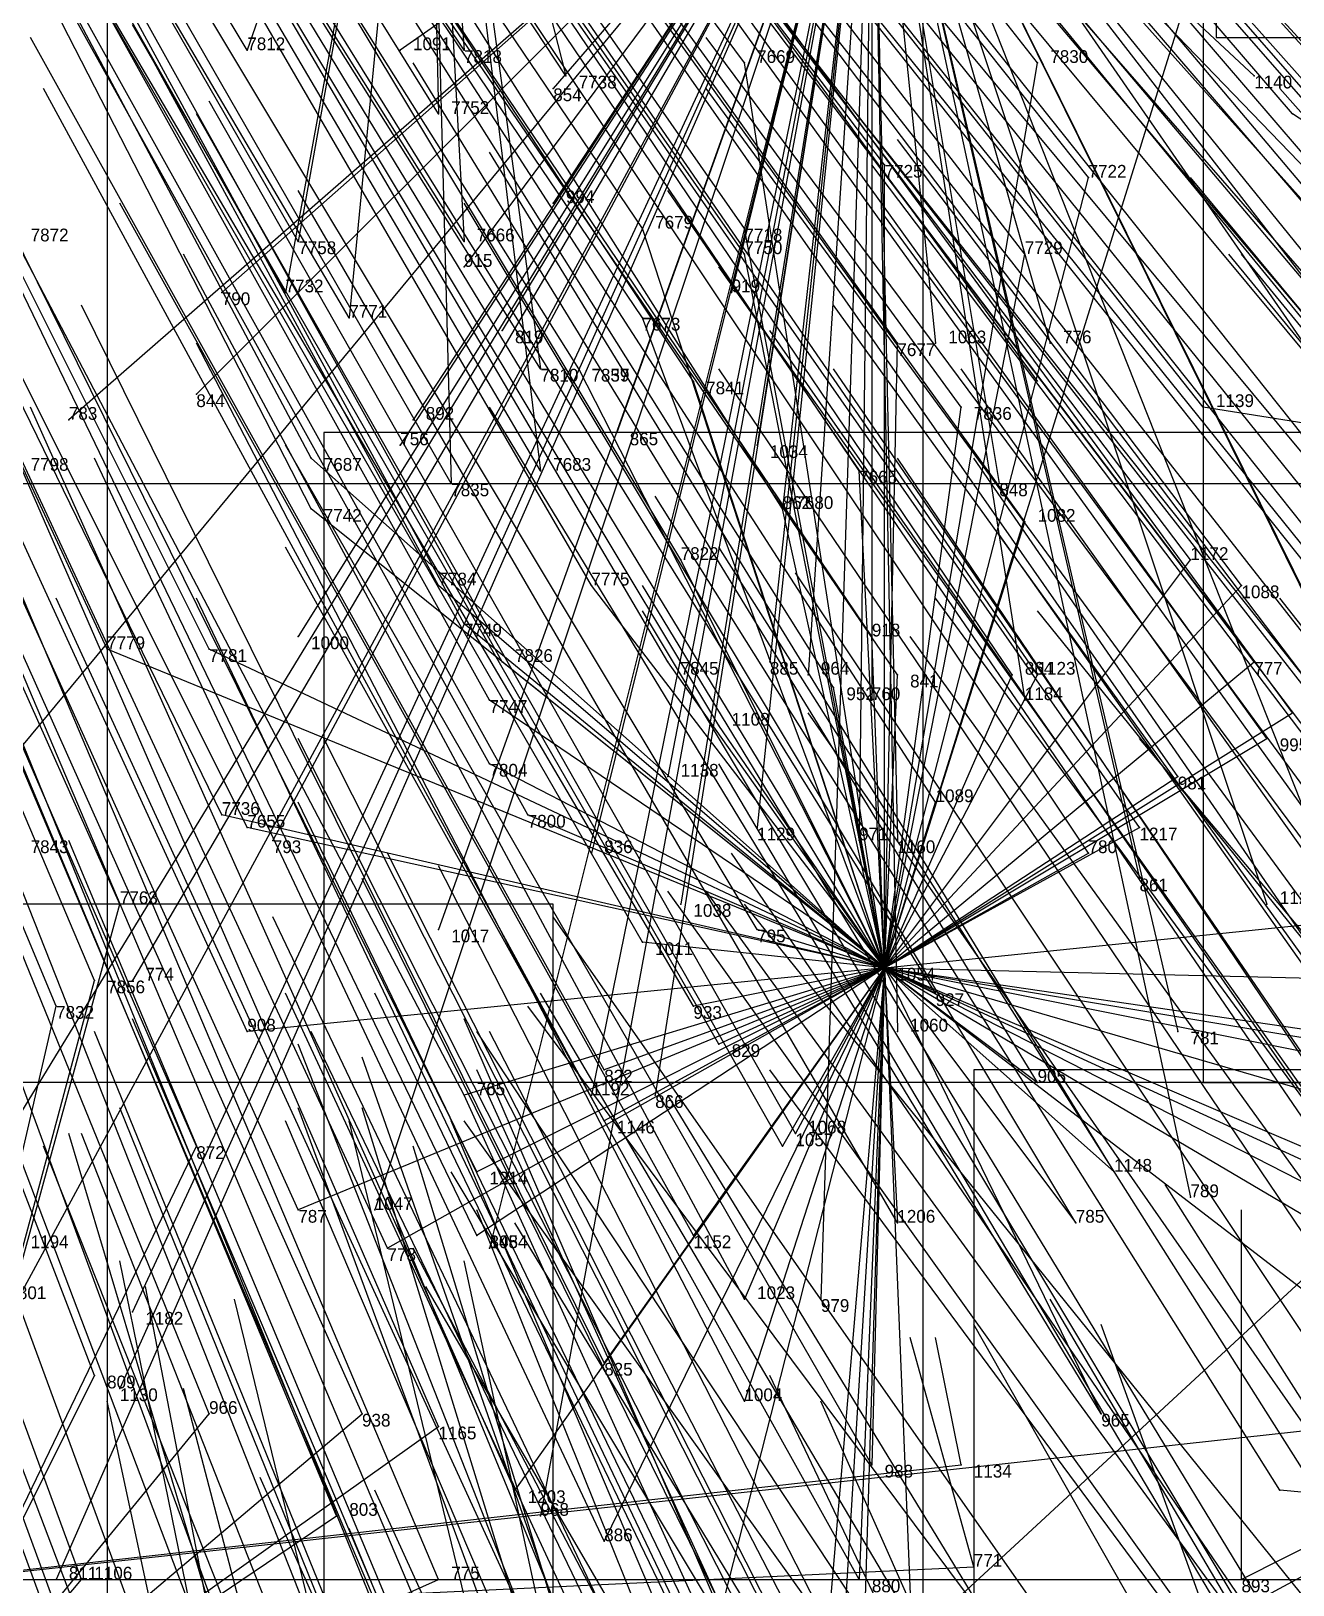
# Model space of a CAD drawing. Extents: x -0.5 to 0.59, y -0.5 to 0.59.
# Drawn here: x 0.14 to 0.239, y -0.3884 to -0.2665 of the extents above; entities that cross this region are included whole.
import ezdxf

# ---------------------------------------------------------------- set-up
doc = ezdxf.new("R2010")
doc.units = 0
for name, color, linetype in [('Clients', 3, 'CONTINUOUS'), ('Facilities', 3, 'CONTINUOUS'), ('Facilities_lines', 3, 'CONTINUOUS'), ('Min_max_boxes', 1, 'CONTINUOUS'), ('Normals', 1, 'CONTINUOUS'), ('Source_points', 5, 'CONTINUOUS'), ('Text', 3, 'CONTINUOUS')]:
    doc.layers.add(name, color=color, linetype=linetype)

msp = doc.modelspace()

# ---------------------------------------------------------------- linework, layer by layer
at = {"layer": 'Clients', "color": 5}
for p in [(0.157, -0.268, -0.775), (0.169, -0.268, -1.25), (0.174, -0.268, -0.799), (0.196, -0.269, -0.832), (0.219, -0.269, -0.867), (0.182, -0.27, -0.815), (0.236, -0.27, -1.25), (0.181, -0.271, -1.25), (0.172, -0.273, -0.806), (0.239, -0.273, -0.908), (0.207, -0.277, -0.865), (0.223, -0.278, -0.889), (0.181, -0.28, -1.25), (0.188, -0.282, -0.847), (0.196, -0.282, -0.859), (0.161, -0.283, -0.814), (0.174, -0.283, -0.83), (0.196, -0.284, -0.862), (0.218, -0.284, -0.895), (0.174, -0.285, -1.25), (0.155, -0.287, -1.25), (0.16, -0.287, -0.821), (0.195, -0.287, -1.25), (0.165, -0.289, -0.831), (0.177, -0.29, -1.25), (0.188, -0.289, -0.862), (0.208, -0.291, -0.894), (0.211, -0.291, -1.25), (0.22, -0.291, -1.25), (0.18, -0.293, -0.86), (0.183, -0.293, -0.864), (0.183, -0.293, -0.865), (0.153, -0.295, -1.25), (0.192, -0.294, -0.879), (0.213, -0.296, -0.913), (0.232, -0.296, -0.94), (0.143, -0.297, -1.25), (0.17, -0.297, -1.25), (0.186, -0.298, -1.25), (0.169, -0.299, -1.25), (0.197, -0.299, -1.25), (0.162, -0.3, -0.854), (0.18, -0.301, -0.876), (0.205, -0.301, -0.911), (0.173, -0.302, -0.871), (0.216, -0.302, -1.25), (0.162, -0.304, -0.862), (0.199, -0.304, -1.25), (0.199, -0.304, -0.907), (0.218, -0.305, -0.937), (0.191, -0.308, -0.905), (0.231, -0.308, -0.962), (0.172, -0.31, -0.886), (0.184, -0.31, -0.9), (0.235, -0.31, -0.973), (0.174, -0.313, -0.895), (0.161, -0.314, -1.25), (0.206, -0.314, -0.938), (0.146, -0.315, -0.867), (0.154, -0.315, -0.877), (0.177, -0.316, -0.906), (0.19, -0.316, -0.922), (0.198, -0.316, -1.25), (0.201, -0.317, -1.25), (0.208, -0.317, -0.949), (0.217, -0.317, -0.96), (0.219, -0.317, -0.962), (0.236, -0.316, -0.987), (0.203, -0.318, -0.944), (0.176, -0.319, -0.911), (0.206, -0.319, -1.25), (0.218, -0.319, -1.25), (0.239, -0.32, -0.998), (0.194, -0.321, -0.937), (0.237, -0.322, -1), (0.176, -0.324, -0.922), (0.19, -0.325, -1.25), (0.23, -0.325, -0.996), (0.211, -0.327, -0.971), (0.155, -0.328, -0.906), (0.157, -0.329, -0.911), (0.179, -0.328, -0.934), (0.197, -0.329, -1.25), (0.227, -0.329, -1), (0.159, -0.33, -1.25), (0.205, -0.33, -1.25), (0.208, -0.33, -1.25), (0.184, -0.331, -1.25), (0.223, -0.331, -0.997), (0.227, -0.333, -1.25), (0.147, -0.335, -0.914), (0.191, -0.335, -1.25), (0.237, -0.335, -1.25), (0.172, -0.337, -1.25), (0.197, -0.337, -0.976), (0.188, -0.338, -0.968), (0.145, -0.341, -0.927), (0.148, -0.341, -1.25), (0.211, -0.342, -1.005), (0.142, -0.343, -0.929), (0.192, -0.343, -0.982), (0.157, -0.345, -0.947), (0.208, -0.345, -1.25), (0.23, -0.345, -1.25), (0.194, -0.346, -0.993), (0.185, -0.348, -0.986), (0.219, -0.349, -1.029), (0.174, -0.35, -0.977), (0.184, -0.35, -1.25), (0.189, -0.35, -1.25), (0.185, -0.352, -0.995), (0.2, -0.353, -1.014), (0.153, -0.354, -0.965), (0.199, -0.354, -1.015), (0.175, -0.356, -0.992), (0.225, -0.356, -1.052), (0.231, -0.358, -1.25), (0.161, -0.359, -0.984), (0.167, -0.359, -1.25), (0.208, -0.36, -1.038), (0.222, -0.36, -1.057), (0.168, -0.362, -0.998), (0.175, -0.361, -1.004), (0.176, -0.362, -1.25), (0.192, -0.361, -1.023), (0.196, -0.366, -1.037), (0.202, -0.366, -1.25), (0.148, -0.367, -1.25), (0.185, -0.371, -1.037), (0.145, -0.372, -0.999), (0.147, -0.373, -1.25), (0.196, -0.374, -1.055), (0.154, -0.375, -1.013), (0.166, -0.375, -1.025), (0.224, -0.375, -1.092), (0.172, -0.376, -1.034), (0.206, -0.379, -1.08), (0.213, -0.379, -1.25), (0.178, -0.381, -1.052), (0.238, -0.381, -1.124), (0.164, -0.383, -1.041), (0.18, -0.383, -1.25), (0.185, -0.385, -1.066), (0.214, -0.387, -1.25), (0.142, -0.388, -1.25), (0.144, -0.388, -1.035), (0.172, -0.388, -1.061), (0.205, -0.388, -1.098), (0.235, -0.388, -1.25)]:
    msp.add_point(p, dxfattribs=at)
at = {"layer": 'Facilities', "color": 3}
msp.add_point((0.207, -0.34, -0.996), dxfattribs=at)
at = {"layer": 'Facilities_lines', "color": 3}
for p, q in [((0.171, -0.227, -0.711), (0.157, -0.268, -0.775)), ((0.171, -0.227, -0.711), (0.16, -0.287, -0.821)), ((0.171, -0.227, -0.711), (0.161, -0.283, -0.814)), ((0.171, -0.227, -0.711), (0.165, -0.289, -0.831)), ((0.171, -0.227, -0.711), (0.174, -0.283, -0.83)), ((0.171, -0.227, -0.711), (0.18, -0.301, -0.876)), ((0.171, -0.227, -0.711), (0.182, -0.27, -0.815)), ((0.171, -0.227, -0.711), (0.172, -0.273, -0.806)), ((0.171, -0.227, -0.711), (0.18, -0.293, -0.86)), ((0.171, -0.227, -0.711), (0.174, -0.268, -0.799)), ((0.171, -0.227, -0.711), (0.173, -0.302, -0.871)), ((0.206, -0.242, -1.25), (0.134, -0.329, -1.25)), ((0.206, -0.242, -1.25), (0.137, -0.355, -1.25)), ((0.206, -0.242, -1.25), (0.139, -0.366, -1.25)), ((0.206, -0.242, -1.25), (0.142, -0.388, -1.25)), ((0.206, -0.242, -1.25), (0.143, -0.297, -1.25)), ((0.206, -0.242, -1.25), (0.147, -0.373, -1.25)), ((0.206, -0.242, -1.25), (0.148, -0.341, -1.25)), ((0.206, -0.242, -1.25), (0.148, -0.367, -1.25)), ((0.206, -0.242, -1.25), (0.153, -0.295, -1.25)), ((0.206, -0.242, -1.25), (0.155, -0.287, -1.25)), ((0.206, -0.242, -1.25), (0.159, -0.33, -1.25)), ((0.206, -0.242, -1.25), (0.161, -0.314, -1.25)), ((0.206, -0.242, -1.25), (0.167, -0.359, -1.25)), ((0.206, -0.242, -1.25), (0.169, -0.299, -1.25)), ((0.206, -0.242, -1.25), (0.169, -0.268, -1.25)), ((0.206, -0.242, -1.25), (0.17, -0.297, -1.25)), ((0.206, -0.242, -1.25), (0.172, -0.337, -1.25)), ((0.206, -0.242, -1.25), (0.174, -0.285, -1.25)), ((0.206, -0.242, -1.25), (0.176, -0.362, -1.25)), ((0.206, -0.242, -1.25), (0.177, -0.29, -1.25)), ((0.206, -0.242, -1.25), (0.18, -0.383, -1.25)), ((0.206, -0.242, -1.25), (0.181, -0.271, -1.25)), ((0.206, -0.242, -1.25), (0.181, -0.28, -1.25)), ((0.206, -0.242, -1.25), (0.184, -0.331, -1.25)), ((0.206, -0.242, -1.25), (0.184, -0.35, -1.25)), ((0.206, -0.242, -1.25), (0.186, -0.298, -1.25)), ((0.206, -0.242, -1.25), (0.189, -0.35, -1.25)), ((0.206, -0.242, -1.25), (0.19, -0.325, -1.25)), ((0.206, -0.242, -1.25), (0.191, -0.335, -1.25)), ((0.206, -0.242, -1.25), (0.195, -0.287, -1.25)), ((0.206, -0.242, -1.25), (0.197, -0.299, -1.25)), ((0.206, -0.242, -1.25), (0.197, -0.329, -1.25)), ((0.206, -0.242, -1.25), (0.198, -0.316, -1.25)), ((0.206, -0.242, -1.25), (0.199, -0.304, -1.25)), ((0.206, -0.242, -1.25), (0.201, -0.317, -1.25)), ((0.206, -0.242, -1.25), (0.202, -0.366, -1.25)), ((0.206, -0.242, -1.25), (0.205, -0.33, -1.25)), ((0.206, -0.242, -1.25), (0.206, -0.319, -1.25)), ((0.206, -0.242, -1.25), (0.22, -0.291, -1.25)), ((0.206, -0.242, -1.25), (0.23, -0.345, -1.25)), ((0.206, -0.242, -1.25), (0.231, -0.358, -1.25)), ((0.206, -0.242, -1.25), (0.216, -0.302, -1.25)), ((0.206, -0.242, -1.25), (0.227, -0.333, -1.25)), ((0.206, -0.242, -1.25), (0.245, -0.321, -1.25)), ((0.206, -0.242, -1.25), (0.244, -0.338, -1.25)), ((0.206, -0.242, -1.25), (0.253, -0.31, -1.25)), ((0.206, -0.242, -1.25), (0.254, -0.339, -1.25)), ((0.206, -0.242, -1.25), (0.208, -0.345, -1.25)), ((0.206, -0.242, -1.25), (0.211, -0.291, -1.25)), ((0.206, -0.242, -1.25), (0.237, -0.335, -1.25)), ((0.206, -0.242, -1.25), (0.236, -0.27, -1.25)), ((0.206, -0.242, -1.25), (0.208, -0.33, -1.25)), ((0.206, -0.242, -1.25), (0.218, -0.319, -1.25)), ((0.206, -0.242, -1.25), (0.265, -0.308, -1.25)), ((0.206, -0.242, -1.25), (0.259, -0.297, -1.25)), ((0.206, -0.242, -1.25), (0.265, -0.315, -1.25)), ((0.206, -0.242, -1.25), (0.267, -0.321, -1.25)), ((0.207, -0.34, -0.996), (0.231, -0.263, -0.874)), ((0.207, -0.34, -0.996), (0.196, -0.269, -0.832)), ((0.207, -0.34, -0.996), (0.219, -0.269, -0.867)), ((0.288, -0.305, -1.05), (0.239, -0.273, -0.908)), ((0.207, -0.34, -0.996), (0.207, -0.277, -0.865)), ((0.207, -0.34, -0.996), (0.223, -0.278, -0.889)), ((0.33, -0.281, -1.25), (0.21, -0.392, -1.25)), ((0.207, -0.34, -0.996), (0.188, -0.282, -0.847)), ((0.207, -0.34, -0.996), (0.196, -0.282, -0.859)), ((0.207, -0.34, -0.996), (0.196, -0.284, -0.862)), ((0.207, -0.34, -0.996), (0.218, -0.284, -0.895)), ((0.207, -0.34, -0.996), (0.188, -0.289, -0.862)), ((0.207, -0.34, -0.996), (0.208, -0.291, -0.894)), ((0.207, -0.34, -0.996), (0.183, -0.293, -0.864)), ((0.207, -0.34, -0.996), (0.183, -0.293, -0.865)), ((0.207, -0.34, -0.996), (0.192, -0.294, -0.879)), ((0.207, -0.34, -0.996), (0.213, -0.296, -0.913)), ((0.288, -0.305, -1.05), (0.232, -0.296, -0.94)), ((0.207, -0.34, -0.996), (0.162, -0.3, -0.854)), ((0.207, -0.34, -0.996), (0.205, -0.301, -0.911)), ((0.207, -0.34, -0.996), (0.162, -0.304, -0.862)), ((0.207, -0.34, -0.996), (0.199, -0.304, -0.907)), ((0.207, -0.34, -0.996), (0.218, -0.305, -0.937)), ((0.207, -0.34, -0.996), (0.191, -0.308, -0.905)), ((0.207, -0.34, -0.996), (0.231, -0.308, -0.962)), ((0.207, -0.34, -0.996), (0.172, -0.31, -0.886)), ((0.207, -0.34, -0.996), (0.184, -0.31, -0.9)), ((0.207, -0.34, -0.996), (0.235, -0.31, -0.973)), ((0.207, -0.34, -0.996), (0.174, -0.313, -0.895)), ((0.207, -0.34, -0.996), (0.206, -0.314, -0.938)), ((0.207, -0.34, -0.996), (0.146, -0.315, -0.867)), ((0.207, -0.34, -0.996), (0.154, -0.315, -0.877)), ((0.207, -0.34, -0.996), (0.177, -0.316, -0.906)), ((0.207, -0.34, -0.996), (0.19, -0.316, -0.922)), ((0.207, -0.34, -0.996), (0.236, -0.316, -0.987)), ((0.207, -0.34, -0.996), (0.208, -0.317, -0.949)), ((0.207, -0.34, -0.996), (0.217, -0.317, -0.96)), ((0.207, -0.34, -0.996), (0.219, -0.317, -0.962)), ((0.207, -0.34, -0.996), (0.203, -0.318, -0.944)), ((0.207, -0.34, -0.996), (0.176, -0.319, -0.911)), ((0.207, -0.34, -0.996), (0.239, -0.32, -0.998)), ((0.207, -0.34, -0.996), (0.194, -0.321, -0.937)), ((0.207, -0.34, -0.996), (0.237, -0.322, -1)), ((0.207, -0.34, -0.996), (0.176, -0.324, -0.922)), ((0.207, -0.34, -0.996), (0.23, -0.325, -0.996)), ((0.207, -0.34, -0.996), (0.211, -0.327, -0.971)), ((0.207, -0.34, -0.996), (0.155, -0.328, -0.906)), ((0.207, -0.34, -0.996), (0.157, -0.329, -0.911)), ((0.207, -0.34, -0.996), (0.179, -0.328, -0.934)), ((0.207, -0.34, -0.996), (0.227, -0.329, -1)), ((0.207, -0.34, -0.996), (0.223, -0.331, -0.997)), ((0.127, -0.408, -1.067), (0.147, -0.335, -0.914)), ((0.207, -0.34, -0.996), (0.246, -0.336, -1.042)), ((0.207, -0.34, -0.996), (0.197, -0.337, -0.976)), ((0.207, -0.34, -0.996), (0.188, -0.338, -0.968)), ((0.207, -0.34, -0.996), (0.157, -0.345, -0.947)), ((0.207, -0.34, -0.996), (0.161, -0.359, -0.984)), ((0.207, -0.34, -0.996), (0.168, -0.362, -0.998)), ((0.207, -0.34, -0.996), (0.174, -0.35, -0.977)), ((0.207, -0.34, -0.996), (0.175, -0.361, -1.004)), ((0.207, -0.34, -0.996), (0.175, -0.356, -0.992)), ((0.207, -0.34, -0.996), (0.178, -0.381, -1.052)), ((0.207, -0.34, -0.996), (0.185, -0.385, -1.066)), ((0.207, -0.34, -0.996), (0.185, -0.371, -1.037)), ((0.207, -0.34, -0.996), (0.185, -0.348, -0.986)), ((0.207, -0.34, -0.996), (0.185, -0.352, -0.995)), ((0.207, -0.34, -0.996), (0.192, -0.343, -0.982)), ((0.207, -0.34, -0.996), (0.192, -0.361, -1.023)), ((0.207, -0.34, -0.996), (0.193, -0.395, -1.098)), ((0.207, -0.34, -0.996), (0.194, -0.346, -0.993)), ((0.207, -0.34, -0.996), (0.196, -0.374, -1.055)), ((0.207, -0.34, -0.996), (0.196, -0.366, -1.037)), ((0.207, -0.34, -0.996), (0.199, -0.354, -1.015)), ((0.207, -0.34, -0.996), (0.2, -0.353, -1.014)), ((0.207, -0.34, -0.996), (0.201, -0.41, -1.142)), ((0.207, -0.34, -0.996), (0.203, -0.405, -1.132)), ((0.207, -0.34, -0.996), (0.205, -0.388, -1.098)), ((0.207, -0.34, -0.996), (0.205, -0.405, -1.135)), ((0.207, -0.34, -0.996), (0.206, -0.379, -1.08)), ((0.207, -0.34, -0.996), (0.248, -0.341, -1.054)), ((0.207, -0.34, -0.996), (0.222, -0.36, -1.057)), ((0.207, -0.34, -0.996), (0.246, -0.37, -1.111)), ((0.207, -0.34, -0.996), (0.248, -0.346, -1.063)), ((0.207, -0.34, -0.996), (0.219, -0.349, -1.029)), ((0.207, -0.34, -0.996), (0.248, -0.361, -1.095)), ((0.207, -0.34, -0.996), (0.257, -0.363, -1.113)), ((0.207, -0.34, -0.996), (0.224, -0.375, -1.092)), ((0.207, -0.34, -0.996), (0.211, -0.342, -1.005)), ((0.207, -0.34, -0.996), (0.242, -0.355, -1.075)), ((0.207, -0.34, -0.996), (0.225, -0.356, -1.052)), ((0.207, -0.34, -0.996), (0.251, -0.366, -1.111)), ((0.207, -0.34, -0.996), (0.208, -0.36, -1.038)), ((0.207, -0.34, -0.996), (0.21, -0.414, -1.161)), ((0.207, -0.34, -0.996), (0.262, -0.356, -1.105)), ((0.207, -0.34, -0.996), (0.262, -0.351, -1.095)), ((0.207, -0.34, -0.996), (0.261, -0.349, -1.091)), ((0.127, -0.408, -1.067), (0.145, -0.341, -0.927)), ((0.127, -0.408, -1.067), (0.142, -0.343, -0.929)), ((0.31, -0.35, -1.25), (0.163, -0.429, -1.25)), ((0.31, -0.35, -1.25), (0.235, -0.388, -1.25)), ((0.127, -0.408, -1.067), (0.153, -0.354, -0.965)), ((0.127, -0.408, -1.067), (0.145, -0.372, -0.999)), ((0.088, -0.393, -1.25), (0.252, -0.375, -1.25)), ((0.127, -0.408, -1.067), (0.166, -0.375, -1.025)), ((0.127, -0.408, -1.067), (0.154, -0.375, -1.013)), ((0.127, -0.408, -1.067), (0.172, -0.376, -1.034)), ((0.088, -0.393, -1.25), (0.213, -0.379, -1.25)), ((0.271, -0.384, -1.174), (0.238, -0.381, -1.124)), ((0.127, -0.408, -1.067), (0.164, -0.383, -1.041)), ((0.088, -0.393, -1.25), (0.214, -0.387, -1.25)), ((0.127, -0.408, -1.067), (0.172, -0.388, -1.061)), ((0.127, -0.408, -1.067), (0.144, -0.388, -1.035))]:
    msp.add_line(p, q, dxfattribs=at)
at = {"layer": 'Min_max_boxes', "color": 1}
for p, q in [((0.233, -0.151, -1.064), (0.233, -0.267, -1.064)), ((0.233, -0.151, -0.781), (0.233, -0.267, -0.781)), ((0.21, -0.167, -1.25), (0.21, -0.392, -1.25)), ((0.21, -0.167, -1.245), (0.21, -0.392, -1.245)), ((0.232, -0.247, -1.145), (0.232, -0.349, -1.145)), ((0.232, -0.247, -0.907), (0.232, -0.349, -0.907)), ((0.146, -0.263, -1.161), (0.146, -0.414, -1.161)), ((0.146, -0.263, -0.832), (0.146, -0.414, -0.832)), ((0.233, -0.267, -1.064), (0.351, -0.267, -1.064)), ((0.233, -0.267, -0.781), (0.351, -0.267, -0.781)), ((0.233, -0.267, -1.064), (0.233, -0.267, -0.781)), ((0.398, -0.298, -1.25), (0.163, -0.298, -1.25)), ((0.163, -0.298, -1.25), (0.163, -0.43, -1.25)), ((0.398, -0.298, -1.227), (0.163, -0.298, -1.227)), ((0.163, -0.298, -1.227), (0.163, -0.43, -1.227)), ((0.163, -0.298, -1.25), (0.163, -0.298, -1.227)), ((0.112, -0.302, -0.876), (0.254, -0.302, -0.876)), ((0.112, -0.302, -0.558), (0.254, -0.302, -0.558)), ((0.181, -0.335, -1.177), (0.07, -0.335, -1.177)), ((0.181, -0.335, -0.914), (0.07, -0.335, -0.914)), ((0.181, -0.461, -1.177), (0.181, -0.335, -1.177)), ((0.181, -0.461, -0.914), (0.181, -0.335, -0.914)), ((0.181, -0.335, -1.177), (0.181, -0.335, -0.914)), ((0.326, -0.348, -1.218), (0.214, -0.348, -1.218)), ((0.214, -0.348, -1.218), (0.214, -0.414, -1.218)), ((0.326, -0.348, -1.122), (0.214, -0.348, -1.122)), ((0.214, -0.348, -1.122), (0.214, -0.414, -1.122)), ((0.214, -0.348, -1.218), (0.214, -0.348, -1.122)), ((0.252, -0.349, -1.25), (-0.107, -0.349, -1.25)), ((0.252, -0.349, -1.25), (-0.107, -0.349, -1.25)), ((0.232, -0.349, -1.145), (0.345, -0.349, -1.145)), ((0.232, -0.349, -0.907), (0.345, -0.349, -0.907)), ((0.232, -0.349, -1.145), (0.232, -0.349, -0.907)), ((0.128, -0.388, -1.25), (0.322, -0.388, -1.25)), ((0.128, -0.388, -1.25), (0.322, -0.388, -1.25))]:
    msp.add_line(p, q, dxfattribs=at)
at = {"layer": 'Normals', "color": 1}
for p, q in [((0.157, -0.268, -0.775), (0.109, -0.188, -0.812)), ((0.174, -0.268, -0.799), (0.123, -0.191, -0.837)), ((0.182, -0.27, -0.815), (0.131, -0.193, -0.852)), ((0.172, -0.273, -0.806), (0.123, -0.194, -0.844)), ((0.196, -0.269, -0.832), (0.141, -0.194, -0.869)), ((0.219, -0.269, -0.867), (0.162, -0.196, -0.904)), ((0.161, -0.283, -0.814), (0.115, -0.203, -0.852)), ((0.207, -0.277, -0.865), (0.151, -0.203, -0.901)), ((0.239, -0.273, -0.908), (0.179, -0.203, -0.945)), ((0.16, -0.287, -0.821), (0.114, -0.206, -0.859)), ((0.174, -0.283, -0.83), (0.125, -0.205, -0.868)), ((0.188, -0.282, -0.847), (0.136, -0.205, -0.885)), ((0.196, -0.282, -0.859), (0.143, -0.206, -0.897)), ((0.223, -0.278, -0.889), (0.165, -0.205, -0.926)), ((0.245, -0.277, -0.923), (0.184, -0.207, -0.961)), ((0.196, -0.284, -0.862), (0.143, -0.208, -0.9)), ((0.165, -0.289, -0.831), (0.118, -0.209, -0.869)), ((0.241, -0.28, -0.924), (0.181, -0.209, -0.961)), ((0.218, -0.284, -0.895), (0.161, -0.21, -0.931)), ((0.188, -0.289, -0.862), (0.136, -0.212, -0.9)), ((0.18, -0.293, -0.86), (0.131, -0.215, -0.897)), ((0.183, -0.293, -0.864), (0.134, -0.215, -0.902)), ((0.183, -0.293, -0.865), (0.134, -0.215, -0.903)), ((0.208, -0.291, -0.894), (0.154, -0.215, -0.932)), ((0.192, -0.294, -0.879), (0.141, -0.217, -0.917)), ((0.162, -0.3, -0.854), (0.119, -0.219, -0.891)), ((0.164, -0.219, -0.684), (0.219, -0.294, -0.647)), ((0.18, -0.301, -0.876), (0.133, -0.221, -0.914)), ((0.162, -0.304, -0.862), (0.12, -0.222, -0.9)), ((0.173, -0.302, -0.871), (0.127, -0.222, -0.908)), ((0.213, -0.296, -0.913), (0.159, -0.222, -0.951)), ((0.251, -0.293, -0.965), (0.191, -0.223, -1.003)), ((0.205, -0.301, -0.911), (0.153, -0.224, -0.948)), ((0.232, -0.296, -0.94), (0.175, -0.224, -0.978)), ((0.199, -0.304, -0.907), (0.149, -0.225, -0.944)), ((0.256, -0.295, -0.977), (0.196, -0.225, -1.014)), ((0.172, -0.31, -0.886), (0.128, -0.229, -0.924)), ((0.184, -0.31, -0.9), (0.137, -0.229, -0.937)), ((0.191, -0.308, -0.905), (0.143, -0.228, -0.942)), ((0.242, -0.301, -0.965), (0.184, -0.228, -1.002)), ((0.218, -0.305, -0.937), (0.164, -0.23, -0.975)), ((0.146, -0.315, -0.867), (0.107, -0.231, -0.905)), ((0.174, -0.313, -0.895), (0.13, -0.232, -0.933)), ((0.252, -0.304, -0.986), (0.193, -0.232, -1.024)), ((0.154, -0.315, -0.877), (0.113, -0.233, -0.915)), ((0.231, -0.308, -0.962), (0.175, -0.234, -0.999)), ((0.251, -0.305, -0.989), (0.192, -0.234, -1.026)), ((0.177, -0.316, -0.906), (0.132, -0.235, -0.943)), ((0.242, -0.308, -0.979), (0.184, -0.235, -1.016)), ((0.19, -0.316, -0.922), (0.143, -0.236, -0.96)), ((0.235, -0.31, -0.973), (0.179, -0.236, -1.01)), ((0.206, -0.314, -0.938), (0.154, -0.237, -0.976)), ((0.176, -0.319, -0.911), (0.131, -0.238, -0.948)), ((0.203, -0.318, -0.944), (0.154, -0.24, -0.981)), ((0.217, -0.317, -0.96), (0.165, -0.24, -0.997)), ((0.219, -0.317, -0.962), (0.166, -0.24, -0.999)), ((0.194, -0.321, -0.937), (0.146, -0.241, -0.975)), ((0.208, -0.317, -0.949), (0.156, -0.241, -0.986)), ((0.236, -0.316, -0.987), (0.18, -0.242, -1.023)), ((0.176, -0.324, -0.922), (0.131, -0.243, -0.959)), ((0.155, -0.328, -0.906), (0.114, -0.244, -0.943)), ((0.157, -0.329, -0.911), (0.115, -0.245, -0.947)), ((0.239, -0.32, -0.998), (0.184, -0.245, -1.035)), ((0.179, -0.328, -0.934), (0.134, -0.247, -0.971)), ((0.237, -0.322, -1), (0.183, -0.247, -1.037)), ((0.211, -0.327, -0.971), (0.16, -0.248, -1.008)), ((0.23, -0.325, -0.996), (0.177, -0.249, -1.033)), ((0.285, -0.318, -1.067), (0.223, -0.249, -1.104)), ((0.286, -0.318, -1.069), (0.223, -0.249, -1.106)), ((0.147, -0.335, -0.914), (0.109, -0.25, -0.951)), ((0.268, -0.322, -1.047), (0.208, -0.251, -1.084)), ((0.223, -0.331, -0.997), (0.171, -0.253, -1.034)), ((0.227, -0.329, -1), (0.174, -0.253, -1.037)), ((0.251, -0.328, -1.031), (0.193, -0.254, -1.068)), ((0.145, -0.341, -0.927), (0.109, -0.256, -0.964)), ((0.256, -0.327, -1.039), (0.198, -0.255, -1.076)), ((0.287, -0.326, -1.086), (0.226, -0.256, -1.122)), ((0.142, -0.343, -0.929), (0.106, -0.257, -0.965)), ((0.197, -0.337, -0.976), (0.149, -0.257, -1.013)), ((0.29, -0.327, -1.092), (0.228, -0.257, -1.129)), ((0.188, -0.338, -0.968), (0.142, -0.258, -1.005)), ((0.262, -0.33, -1.053), (0.204, -0.258, -1.091)), ((0.277, -0.33, -1.078), (0.217, -0.259, -1.115)), ((0.157, -0.345, -0.947), (0.118, -0.26, -0.984)), ((0.207, -0.34, -0.996), (0.159, -0.261, -1.034)), ((0.246, -0.336, -1.042), (0.192, -0.261, -1.079)), ((0.192, -0.343, -0.982), (0.145, -0.263, -1.02)), ((0.211, -0.342, -1.005), (0.162, -0.263, -1.042)), ((0.254, -0.336, -1.052), (0.197, -0.263, -1.09)), ((0.262, -0.336, -1.065), (0.204, -0.263, -1.103)), ((0.27, -0.336, -1.079), (0.211, -0.265, -1.116)), ((0.283, -0.335, -1.096), (0.222, -0.265, -1.133)), ((0.185, -0.348, -0.986), (0.14, -0.267, -1.023)), ((0.194, -0.346, -0.993), (0.148, -0.266, -1.031)), ((0.248, -0.341, -1.054), (0.193, -0.267, -1.092)), ((0.174, -0.35, -0.977), (0.131, -0.268, -1.015)), ((0.169, -0.268, -1.25), (0.169, -0.268, -1.15)), ((0.153, -0.354, -0.965), (0.116, -0.269, -1.002)), ((0.219, -0.349, -1.029), (0.17, -0.269, -1.066)), ((0.236, -0.27, -1.25), (0.236, -0.27, -1.15)), ((0.185, -0.352, -0.995), (0.141, -0.271, -1.033)), ((0.181, -0.271, -1.25), (0.181, -0.271, -1.15)), ((0.248, -0.346, -1.063), (0.193, -0.271, -1.101)), ((0.299, -0.34, -1.133), (0.238, -0.271, -1.171)), ((0.175, -0.356, -0.992), (0.134, -0.273, -1.03)), ((0.199, -0.354, -1.015), (0.153, -0.273, -1.052)), ((0.2, -0.353, -1.014), (0.154, -0.272, -1.051)), ((0.262, -0.345, -1.082), (0.204, -0.272, -1.12)), ((0.161, -0.359, -0.984), (0.123, -0.275, -1.022)), ((0.261, -0.349, -1.091), (0.205, -0.275, -1.128)), ((0.264, -0.349, -1.093), (0.208, -0.275, -1.13)), ((0.225, -0.356, -1.052), (0.176, -0.276, -1.088)), ((0.262, -0.351, -1.095), (0.206, -0.277, -1.132)), ((0.168, -0.362, -0.998), (0.129, -0.278, -1.036)), ((0.175, -0.361, -1.004), (0.135, -0.278, -1.042)), ((0.208, -0.36, -1.038), (0.161, -0.279, -1.075)), ((0.242, -0.355, -1.075), (0.19, -0.279, -1.113)), ((0.29, -0.349, -1.135), (0.231, -0.278, -1.172)), ((0.192, -0.361, -1.023), (0.147, -0.28, -1.059)), ((0.222, -0.36, -1.057), (0.174, -0.28, -1.093)), ((0.181, -0.28, -1.25), (0.181, -0.28, -1.15)), ((0.262, -0.356, -1.105), (0.207, -0.281, -1.142)), ((0.196, -0.366, -1.037), (0.152, -0.284, -1.074)), ((0.293, -0.356, -1.152), (0.234, -0.284, -1.189)), ((0.294, -0.356, -1.155), (0.235, -0.284, -1.192)), ((0.174, -0.285, -1.25), (0.174, -0.285, -1.15)), ((0.248, -0.361, -1.095), (0.194, -0.285, -1.132)), ((0.145, -0.372, -0.999), (0.112, -0.286, -1.037)), ((0.155, -0.287, -1.25), (0.155, -0.287, -1.15)), ((0.195, -0.287, -1.25), (0.195, -0.287, -1.15)), ((0.185, -0.371, -1.037), (0.144, -0.288, -1.074)), ((0.257, -0.363, -1.113), (0.203, -0.288, -1.15)), ((0.154, -0.375, -1.013), (0.119, -0.289, -1.051)), ((0.166, -0.375, -1.025), (0.128, -0.29, -1.062)), ((0.177, -0.29, -1.25), (0.177, -0.29, -1.15)), ((0.251, -0.366, -1.111), (0.198, -0.29, -1.148)), ((0.172, -0.376, -1.034), (0.135, -0.291, -1.072)), ((0.196, -0.374, -1.055), (0.153, -0.291, -1.092)), ((0.211, -0.291, -1.25), (0.211, -0.291, -1.15)), ((0.22, -0.291, -1.25), (0.22, -0.291, -1.15)), ((0.246, -0.37, -1.111), (0.194, -0.293, -1.148)), ((0.255, -0.369, -1.122), (0.203, -0.293, -1.159)), ((0.267, -0.369, -1.139), (0.213, -0.293, -1.176)), ((0.153, -0.295, -1.25), (0.153, -0.295, -1.15)), ((0.178, -0.381, -1.052), (0.14, -0.296, -1.088)), ((0.224, -0.375, -1.092), (0.176, -0.296, -1.13)), ((0.164, -0.383, -1.041), (0.128, -0.297, -1.078)), ((0.143, -0.297, -1.25), (0.143, -0.297, -1.15)), ((0.17, -0.297, -1.25), (0.17, -0.297, -1.15)), ((0.186, -0.298, -1.25), (0.186, -0.298, -1.15)), ((0.206, -0.379, -1.08), (0.16, -0.299, -1.117)), ((0.169, -0.299, -1.25), (0.169, -0.299, -1.15)), ((0.197, -0.299, -1.25), (0.197, -0.299, -1.15)), ((0.144, -0.388, -1.035), (0.112, -0.301, -1.072)), ((0.185, -0.385, -1.066), (0.145, -0.3, -1.103)), ((0.26, -0.377, -1.145), (0.208, -0.3, -1.181)), ((0.267, -0.377, -1.154), (0.214, -0.3, -1.191)), ((0.216, -0.302, -1.25), (0.216, -0.302, -1.15)), ((0.172, -0.388, -1.061), (0.136, -0.303, -1.099)), ((0.238, -0.381, -1.124), (0.189, -0.303, -1.161)), ((0.199, -0.304, -1.25), (0.199, -0.304, -1.15)), ((0.271, -0.384, -1.174), (0.216, -0.306, -1.204)), ((0.168, -0.392, -1.067), (0.132, -0.307, -1.104)), ((0.205, -0.388, -1.098), (0.16, -0.307, -1.135)), ((0.244, -0.386, -1.141), (0.194, -0.307, -1.178)), ((0.172, -0.394, -1.075), (0.136, -0.309, -1.113)), ((0.252, -0.387, -1.153), (0.2, -0.309, -1.19)), ((0.236, -0.389, -1.139), (0.188, -0.31, -1.176)), ((0.181, -0.396, -1.089), (0.142, -0.311, -1.125)), ((0.193, -0.395, -1.098), (0.153, -0.311, -1.135)), ((0.236, -0.392, -1.142), (0.188, -0.312, -1.18)), ((0.269, -0.39, -1.184), (0.211, -0.311, -1.203)), ((0.282, -0.39, -1.202), (0.219, -0.312, -1.21)), ((0.3, -0.39, -1.23), (0.238, -0.311, -1.223)), ((0.161, -0.314, -1.25), (0.161, -0.314, -1.15)), ((0.266, -0.393, -1.187), (0.209, -0.314, -1.206)), ((0.198, -0.316, -1.25), (0.198, -0.316, -1.15)), ((0.201, -0.317, -1.25), (0.201, -0.317, -1.15)), ((0.173, -0.405, -1.101), (0.138, -0.319, -1.138)), ((0.206, -0.319, -1.25), (0.206, -0.319, -1.15)), ((0.218, -0.319, -1.25), (0.218, -0.319, -1.15)), ((0.154, -0.407, -1.088), (0.122, -0.32, -1.125)), ((0.256, -0.399, -1.185), (0.201, -0.32, -1.211)), ((0.169, -0.409, -1.107), (0.135, -0.323, -1.144)), ((0.203, -0.405, -1.132), (0.161, -0.322, -1.17)), ((0.205, -0.405, -1.135), (0.163, -0.322, -1.172)), ((0.291, -0.398, -1.233), (0.227, -0.322, -1.218)), ((0.242, -0.405, -1.179), (0.194, -0.324, -1.214)), ((0.19, -0.325, -1.25), (0.19, -0.325, -1.15)), ((0.201, -0.41, -1.142), (0.161, -0.327, -1.18)), ((0.197, -0.329, -1.25), (0.197, -0.329, -1.15)), ((0.179, -0.416, -1.132), (0.143, -0.33, -1.169)), ((0.159, -0.33, -1.25), (0.159, -0.33, -1.15)), ((0.205, -0.33, -1.25), (0.205, -0.33, -1.15)), ((0.208, -0.33, -1.25), (0.208, -0.33, -1.15)), ((0.21, -0.414, -1.161), (0.168, -0.331, -1.199)), ((0.184, -0.331, -1.25), (0.184, -0.331, -1.15)), ((0.251, -0.413, -1.209), (0.195, -0.331, -1.215)), ((0.165, -0.419, -1.125), (0.133, -0.332, -1.163)), ((0.214, -0.414, -1.165), (0.172, -0.332, -1.203)), ((0.207, -0.416, -1.162), (0.166, -0.333, -1.2)), ((0.248, -0.415, -1.21), (0.19, -0.334, -1.217)), ((0.252, -0.415, -1.214), (0.193, -0.334, -1.219)), ((0.227, -0.333, -1.25), (0.227, -0.333, -1.15)), ((0.191, -0.335, -1.25), (0.191, -0.335, -1.15)), ((0.259, -0.413, -1.218), (0.196, -0.335, -1.216)), ((0.237, -0.335, -1.25), (0.237, -0.335, -1.15)), ((0.165, -0.423, -1.136), (0.132, -0.336, -1.173)), ((0.199, -0.42, -1.161), (0.159, -0.336, -1.199)), ((0.237, -0.416, -1.196), (0.181, -0.336, -1.22)), ((0.172, -0.337, -1.25), (0.172, -0.337, -1.15)), ((0.148, -0.341, -1.25), (0.148, -0.341, -1.15)), ((0.199, -0.426, -1.176), (0.16, -0.342, -1.214)), ((0.208, -0.427, -1.189), (0.167, -0.342, -1.221)), ((0.229, -0.425, -1.208), (0.18, -0.342, -1.232)), ((0.238, -0.422, -1.21), (0.179, -0.343, -1.229)), ((0.157, -0.431, -1.146), (0.125, -0.344, -1.184)), ((0.18, -0.431, -1.167), (0.145, -0.345, -1.205)), ((0.184, -0.429, -1.168), (0.148, -0.344, -1.206)), ((0.202, -0.428, -1.183), (0.162, -0.345, -1.221)), ((0.212, -0.432, -1.204), (0.174, -0.344, -1.231)), ((0.23, -0.428, -1.214), (0.175, -0.345, -1.224)), ((0.222, -0.434, -1.218), (0.176, -0.345, -1.225)), ((0.208, -0.345, -1.25), (0.208, -0.345, -1.15)), ((0.23, -0.345, -1.25), (0.23, -0.345, -1.15)), ((0.196, -0.435, -1.193), (0.161, -0.346, -1.22)), ((0.198, -0.438, -1.202), (0.166, -0.347, -1.229)), ((0.216, -0.438, -1.222), (0.175, -0.348, -1.234)), ((0.255, -0.425, -1.239), (0.198, -0.348, -1.208)), ((0.183, -0.44, -1.191), (0.147, -0.351, -1.22)), ((0.195, -0.443, -1.21), (0.161, -0.351, -1.231)), ((0.195, -0.445, -1.216), (0.166, -0.351, -1.233)), ((0.215, -0.44, -1.224), (0.174, -0.35, -1.236)), ((0.184, -0.35, -1.25), (0.184, -0.35, -1.15)), ((0.189, -0.35, -1.25), (0.189, -0.35, -1.15)), ((0.24, -0.432, -1.236), (0.19, -0.35, -1.209)), ((0.159, -0.439, -1.167), (0.127, -0.352, -1.204)), ((0.162, -0.439, -1.17), (0.129, -0.352, -1.207)), ((0.198, -0.441, -1.209), (0.16, -0.352, -1.234)), ((0.188, -0.447, -1.213), (0.165, -0.352, -1.231)), ((0.212, -0.444, -1.229), (0.173, -0.352, -1.237)), ((0.232, -0.433, -1.229), (0.174, -0.352, -1.228)), ((0.171, -0.447, -1.197), (0.143, -0.353, -1.216)), ((0.179, -0.442, -1.192), (0.144, -0.353, -1.221)), ((0.176, -0.442, -1.188), (0.141, -0.354, -1.222)), ((0.199, -0.449, -1.228), (0.17, -0.354, -1.235)), ((0.224, -0.441, -1.238), (0.173, -0.356, -1.226)), ((0.269, -0.42, -1.25), (0.229, -0.357, -1.184)), ((0.206, -0.45, -1.238), (0.168, -0.358, -1.243)), ((0.231, -0.358, -1.25), (0.231, -0.358, -1.15)), ((0.167, -0.359, -1.25), (0.167, -0.359, -1.15)), ((0.212, -0.451, -1.245), (0.175, -0.359, -1.23)), ((0.235, -0.388, -1.25), (0.235, -0.359, -1.154)), ((0.229, -0.444, -1.248), (0.178, -0.36, -1.229)), ((0.214, -0.446, -1.25), (0.17, -0.362, -1.217)), ((0.176, -0.362, -1.25), (0.176, -0.362, -1.15)), ((0.167, -0.461, -1.226), (0.147, -0.363, -1.225)), ((0.195, -0.46, -1.249), (0.174, -0.363, -1.24)), ((0.168, -0.463, -1.231), (0.149, -0.365, -1.225)), ((0.22, -0.449, -1.25), (0.171, -0.365, -1.227)), ((0.177, -0.452, -1.25), (0.156, -0.366, -1.202)), ((0.202, -0.366, -1.25), (0.202, -0.366, -1.15)), ((0.256, -0.427, -1.25), (0.22, -0.366, -1.179)), ((0.148, -0.367, -1.25), (0.148, -0.367, -1.15)), ((0.247, -0.426, -1.25), (0.214, -0.368, -1.176)), ((0.237, -0.404, -1.25), (0.224, -0.368, -1.158)), ((0.214, -0.387, -1.25), (0.209, -0.369, -1.152)), ((0.213, -0.379, -1.25), (0.211, -0.369, -1.151)), ((0.147, -0.373, -1.25), (0.147, -0.373, -1.15)), ((0.176, -0.465, -1.242), (0.152, -0.373, -1.208)), ((0.217, -0.412, -1.25), (0.198, -0.372, -1.16)), ((0.166, -0.467, -1.24), (0.146, -0.374, -1.211)), ((0.21, -0.392, -1.25), (0.202, -0.374, -1.152)), ((0.184, -0.438, -1.25), (0.158, -0.38, -1.173)), ((0.189, -0.429, -1.25), (0.167, -0.381, -1.165)), ((0.184, -0.43, -1.25), (0.165, -0.384, -1.163)), ((0.18, -0.383, -1.25), (0.18, -0.383, -1.15)), ((0.142, -0.388, -1.25), (0.142, -0.388, -1.15))]:
    msp.add_line(p, q, dxfattribs=at)
at = {"layer": 'Source_points', "color": 5}
for p in [(0.157, -0.268, -0.775), (0.169, -0.268, -1.25), (0.174, -0.268, -0.799), (0.196, -0.269, -0.832), (0.219, -0.269, -0.867), (0.182, -0.27, -0.815), (0.236, -0.27, -1.25), (0.181, -0.271, -1.25), (0.172, -0.273, -0.806), (0.239, -0.273, -0.908), (0.207, -0.277, -0.865), (0.223, -0.278, -0.889), (0.181, -0.28, -1.25), (0.188, -0.282, -0.847), (0.196, -0.282, -0.859), (0.161, -0.283, -0.814), (0.174, -0.283, -0.83), (0.196, -0.284, -0.862), (0.218, -0.284, -0.895), (0.174, -0.285, -1.25), (0.155, -0.287, -1.25), (0.16, -0.287, -0.821), (0.195, -0.287, -1.25), (0.165, -0.289, -0.831), (0.177, -0.29, -1.25), (0.188, -0.289, -0.862), (0.208, -0.291, -0.894), (0.211, -0.291, -1.25), (0.22, -0.291, -1.25), (0.18, -0.293, -0.86), (0.183, -0.293, -0.864), (0.183, -0.293, -0.865), (0.153, -0.295, -1.25), (0.192, -0.294, -0.879), (0.213, -0.296, -0.913), (0.232, -0.296, -0.94), (0.143, -0.297, -1.25), (0.17, -0.297, -1.25), (0.186, -0.298, -1.25), (0.169, -0.299, -1.25), (0.197, -0.299, -1.25), (0.162, -0.3, -0.854), (0.18, -0.301, -0.876), (0.205, -0.301, -0.911), (0.173, -0.302, -0.871), (0.216, -0.302, -1.25), (0.162, -0.304, -0.862), (0.199, -0.304, -1.25), (0.199, -0.304, -0.907), (0.218, -0.305, -0.937), (0.191, -0.308, -0.905), (0.231, -0.308, -0.962), (0.172, -0.31, -0.886), (0.184, -0.31, -0.9), (0.235, -0.31, -0.973), (0.174, -0.313, -0.895), (0.161, -0.314, -1.25), (0.206, -0.314, -0.938), (0.146, -0.315, -0.867), (0.154, -0.315, -0.877), (0.177, -0.316, -0.906), (0.19, -0.316, -0.922), (0.198, -0.316, -1.25), (0.201, -0.317, -1.25), (0.208, -0.317, -0.949), (0.217, -0.317, -0.96), (0.219, -0.317, -0.962), (0.236, -0.316, -0.987), (0.203, -0.318, -0.944), (0.176, -0.319, -0.911), (0.206, -0.319, -1.25), (0.218, -0.319, -1.25), (0.239, -0.32, -0.998), (0.194, -0.321, -0.937), (0.237, -0.322, -1), (0.176, -0.324, -0.922), (0.19, -0.325, -1.25), (0.23, -0.325, -0.996), (0.211, -0.327, -0.971), (0.155, -0.328, -0.906), (0.157, -0.329, -0.911), (0.179, -0.328, -0.934), (0.197, -0.329, -1.25), (0.227, -0.329, -1), (0.159, -0.33, -1.25), (0.205, -0.33, -1.25), (0.208, -0.33, -1.25), (0.184, -0.331, -1.25), (0.223, -0.331, -0.997), (0.227, -0.333, -1.25), (0.147, -0.335, -0.914), (0.191, -0.335, -1.25), (0.237, -0.335, -1.25), (0.172, -0.337, -1.25), (0.197, -0.337, -0.976), (0.188, -0.338, -0.968), (0.207, -0.34, -0.996), (0.145, -0.341, -0.927), (0.148, -0.341, -1.25), (0.211, -0.342, -1.005), (0.142, -0.343, -0.929), (0.192, -0.343, -0.982), (0.157, -0.345, -0.947), (0.208, -0.345, -1.25), (0.23, -0.345, -1.25), (0.194, -0.346, -0.993), (0.185, -0.348, -0.986), (0.219, -0.349, -1.029), (0.174, -0.35, -0.977), (0.184, -0.35, -1.25), (0.189, -0.35, -1.25), (0.185, -0.352, -0.995), (0.2, -0.353, -1.014), (0.153, -0.354, -0.965), (0.199, -0.354, -1.015), (0.175, -0.356, -0.992), (0.225, -0.356, -1.052), (0.231, -0.358, -1.25), (0.161, -0.359, -0.984), (0.167, -0.359, -1.25), (0.208, -0.36, -1.038), (0.222, -0.36, -1.057), (0.168, -0.362, -0.998), (0.175, -0.361, -1.004), (0.176, -0.362, -1.25), (0.192, -0.361, -1.023), (0.196, -0.366, -1.037), (0.202, -0.366, -1.25), (0.148, -0.367, -1.25), (0.185, -0.371, -1.037), (0.145, -0.372, -0.999), (0.147, -0.373, -1.25), (0.196, -0.374, -1.055), (0.154, -0.375, -1.013), (0.166, -0.375, -1.025), (0.224, -0.375, -1.092), (0.172, -0.376, -1.034), (0.206, -0.379, -1.08), (0.213, -0.379, -1.25), (0.178, -0.381, -1.052), (0.238, -0.381, -1.124), (0.164, -0.383, -1.041), (0.18, -0.383, -1.25), (0.185, -0.385, -1.066), (0.214, -0.387, -1.25), (0.142, -0.388, -1.25), (0.144, -0.388, -1.035), (0.172, -0.388, -1.061), (0.205, -0.388, -1.098), (0.235, -0.388, -1.25)]:
    msp.add_point(p, dxfattribs=at)

# ---------------------------------------------------------------- texts
at = {"layer": 'Text', "color": 3}
for s, p in [('7812', (0.157, -0.268, -0.775)), ('1091', (0.17, -0.268, -1.25)), ('7818', (0.174, -0.269, -0.799)), ('7669', (0.197, -0.269, -0.832)), ('7830', (0.22, -0.269, -0.867)), ('7738', (0.183, -0.271, -0.815)), ('1140', (0.236, -0.271, -1.25)), ('854', (0.181, -0.272, -1.25)), ('7752', (0.173, -0.273, -0.806)), ('7725', (0.207, -0.278, -0.865)), ('7722', (0.223, -0.278, -0.889)), ('994', (0.182, -0.28, -1.25)), ('7679', (0.189, -0.282, -0.847)), ('7872', (0.14, -0.283, -0.786)), ('7666', (0.175, -0.283, -0.83)), ('7718', (0.196, -0.283, -0.859)), ('7758', (0.161, -0.284, -0.814)), ('915', (0.174, -0.285, -1.25)), ('7750', (0.196, -0.284, -0.862)), ('7729', (0.218, -0.284, -0.895)), ('7732', (0.16, -0.287, -0.821)), ('919', (0.195, -0.287, -1.25)), ('790', (0.155, -0.288, -1.25)), ('7771', (0.165, -0.289, -0.831)), ('819', (0.178, -0.291, -1.25)), ('7673', (0.188, -0.29, -0.862)), ('1063', (0.212, -0.291, -1.25)), ('776', (0.221, -0.291, -1.25)), ('7677', (0.208, -0.292, -0.894)), ('7810', (0.18, -0.294, -0.86)), ('7839', (0.184, -0.294, -0.864)), ('7857', (0.184, -0.294, -0.865)), ('844', (0.153, -0.296, -1.25)), ('7841', (0.193, -0.295, -0.879)), ('1139', (0.233, -0.296, -0.94)), ('783', (0.143, -0.297, -1.25)), ('892', (0.171, -0.297, -1.25)), ('7836', (0.214, -0.297, -0.913)), ('756', (0.169, -0.299, -1.25)), ('865', (0.187, -0.299, -1.25)), ('1034', (0.198, -0.3, -1.25)), ('7798', (0.14, -0.301, -0.827)), ('7687', (0.163, -0.301, -0.854)), ('7683', (0.181, -0.301, -0.876)), ('7665', (0.205, -0.302, -0.911)), ('7835', (0.173, -0.303, -0.871)), ('848', (0.216, -0.303, -1.25)), ('862', (0.199, -0.304, -1.25)), ('7680', (0.2, -0.304, -0.907)), ('7742', (0.163, -0.305, -0.862)), ('1082', (0.219, -0.305, -0.937)), ('7822', (0.191, -0.308, -0.905)), ('1172', (0.231, -0.308, -0.962)), ('7784', (0.172, -0.31, -0.886)), ('7775', (0.184, -0.31, -0.9)), ('1088', (0.235, -0.311, -0.973)), ('7749', (0.174, -0.314, -0.895)), ('918', (0.206, -0.314, -0.938)), ('7779', (0.146, -0.315, -0.867)), ('1000', (0.162, -0.315, -1.25)), ('7781', (0.154, -0.316, -0.877)), ('7826', (0.178, -0.316, -0.906)), ('7845', (0.191, -0.317, -0.922)), ('885', (0.198, -0.317, -1.25)), ('964', (0.202, -0.317, -1.25)), ('841', (0.209, -0.318, -0.949)), ('864', (0.218, -0.317, -0.96)), ('1123', (0.219, -0.317, -0.962)), ('777', (0.236, -0.317, -0.987)), ('952', (0.204, -0.319, -0.944)), ('760', (0.206, -0.319, -1.25)), ('1184', (0.218, -0.319, -1.25)), ('7747', (0.176, -0.32, -0.911)), ('1108', (0.195, -0.321, -0.937)), ('995', (0.238, -0.323, -1)), ('7804', (0.176, -0.325, -0.922)), ('1138', (0.191, -0.325, -1.25)), ('981', (0.23, -0.326, -0.996)), ('1089', (0.211, -0.327, -0.971)), ('7736', (0.155, -0.328, -0.906)), ('7655', (0.157, -0.329, -0.911)), ('7800', (0.179, -0.329, -0.934)), ('1129', (0.197, -0.33, -1.25)), ('971', (0.205, -0.33, -1.25)), ('1217', (0.227, -0.33, -1)), ('7843', (0.14, -0.331, -0.895)), ('793', (0.159, -0.331, -1.25)), ('836', (0.185, -0.331, -1.25)), ('1160', (0.208, -0.331, -1.25)), ('780', (0.223, -0.331, -0.997)), ('7763', (0.147, -0.335, -0.914)), ('861', (0.227, -0.334, -1.25)), ('1128', (0.238, -0.335, -1.25)), ('1038', (0.192, -0.336, -1.25)), ('1017', (0.173, -0.338, -1.25)), ('795', (0.197, -0.338, -0.976)), ('1011', (0.189, -0.339, -0.968)), ('774', (0.149, -0.341, -1.25)), ('1054', (0.208, -0.341, -0.996)), ('7856', (0.146, -0.342, -0.927)), ('927', (0.211, -0.343, -1.005)), ('7832', (0.142, -0.344, -0.929)), ('933', (0.192, -0.344, -0.982)), ('908', (0.157, -0.345, -0.947)), ('1060', (0.209, -0.345, -1.25)), ('781', (0.231, -0.346, -1.25)), ('829', (0.195, -0.347, -0.993)), ('822', (0.185, -0.349, -0.986)), ('905', (0.219, -0.349, -1.029)), ('765', (0.175, -0.35, -0.977)), ('1192', (0.184, -0.35, -1.25)), ('866', (0.189, -0.351, -1.25)), ('1146', (0.186, -0.353, -0.995)), ('1068', (0.201, -0.353, -1.014)), ('1057', (0.2, -0.354, -1.015)), ('872', (0.153, -0.355, -0.965)), ('1214', (0.176, -0.357, -0.992)), ('1148', (0.225, -0.356, -1.052)), ('789', (0.231, -0.358, -1.25)), ('1047', (0.167, -0.359, -1.25)), ('787', (0.161, -0.36, -0.984)), ('1206', (0.208, -0.36, -1.038)), ('785', (0.222, -0.36, -1.057)), ('1194', (0.14, -0.362, -0.969)), ('778', (0.168, -0.363, -0.998)), ('845', (0.176, -0.362, -1.25)), ('1084', (0.176, -0.362, -1.004)), ('1152', (0.192, -0.362, -1.023)), ('801', (0.139, -0.366, -1.25)), ('1023', (0.197, -0.366, -1.037)), ('1182', (0.149, -0.368, -1.25)), ('979', (0.202, -0.367, -1.25)), ('825', (0.185, -0.372, -1.037)), ('809', (0.146, -0.373, -0.999)), ('1130', (0.147, -0.374, -1.25)), ('1004', (0.196, -0.374, -1.055)), ('966', (0.154, -0.375, -1.013)), ('938', (0.166, -0.376, -1.025)), ('965', (0.224, -0.376, -1.092)), ('1165', (0.172, -0.377, -1.034)), ('988', (0.207, -0.38, -1.08)), ('1134', (0.214, -0.38, -1.25)), ('1203', (0.179, -0.382, -1.052)), ('803', (0.165, -0.383, -1.041)), ('968', (0.18, -0.383, -1.25)), ('886', (0.185, -0.385, -1.066)), ('771', (0.214, -0.387, -1.25)), ('811', (0.143, -0.388, -1.25)), ('1106', (0.145, -0.388, -1.035)), ('775', (0.173, -0.388, -1.061)), ('880', (0.206, -0.389, -1.098)), ('893', (0.235, -0.389, -1.25))]:
    msp.add_text(s, height=0.001, dxfattribs=at).set_placement(p)

doc.saveas('drawing.dxf')
